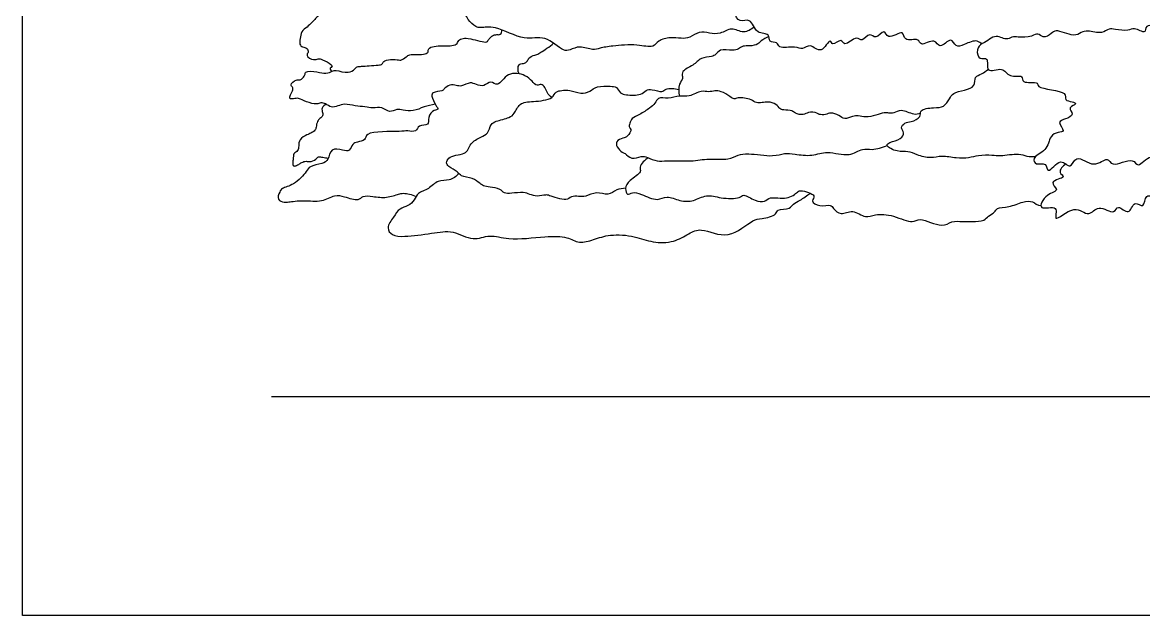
# Model space of a CAD drawing. Header units: millimetres. Extents: x 34 to 295, y 0 to 64.
# Drawn here: x 88.2 to 98.56, y 19.25 to 24.73 of the extents above; entities that cross this region are included whole.
import ezdxf

# ---------------------------------------------------------------- set-up
doc = ezdxf.new("R2010")
doc.units = ezdxf.units.MM
for name, color, linetype, true_color in [('AG-DIAGRAM', 7, 'Continuous', 0xfecc66), ('AG-PLANTS', 7, 'Continuous', 0x66ccff), ('X-VPRT', 6, 'Continuous', 0xff00ff)]:
    doc.layers.add(name, color=color, linetype=linetype, true_color=true_color)

msp = doc.modelspace()

# ---------------------------------------------------------------- linework, layer by layer
at = {"layer": 'AG-DIAGRAM'}
msp.add_line((90.499, 21.275), (107.513, 21.275), dxfattribs=at)
at = {"layer": 'AG-PLANTS'}
for points, knots in [([(98.791, 24.885), (98.801, 24.862), (98.831, 24.786), (98.663, 24.804), (98.756, 24.683), (98.563, 24.723), (98.589, 24.615), (98.468, 24.692), (98.417, 24.647), (98.299, 24.666), (98.238, 24.678), (98.173, 24.619), (98.045, 24.662), (97.981, 24.639), (97.912, 24.592), (97.747, 24.675), (97.711, 24.625), (97.629, 24.581), (97.583, 24.64), (97.523, 24.594), (97.401, 24.594), (97.343, 24.601), (97.287, 24.561), (97.18, 24.637), (97.066, 24.507), (97.025, 24.58), (96.903, 24.528), (96.82, 24.495), (96.785, 24.609), (96.672, 24.472), (96.634, 24.596), (96.491, 24.5), (96.489, 24.596), (96.338, 24.544), (96.351, 24.678), (96.19, 24.558), (96.168, 24.682), (96.083, 24.563), (96.028, 24.65), (95.957, 24.54), (95.908, 24.618), (95.793, 24.497), (95.768, 24.596), (95.682, 24.502), (95.663, 24.599), (95.583, 24.423), (95.479, 24.545), (95.406, 24.471), (95.34, 24.519), (95.185, 24.482), (95.18, 24.556), (95.089, 24.538), (95.11, 24.64), (94.973, 24.613), (94.933, 24.785), (94.826, 24.718), (94.76, 24.834), (94.905, 24.848), (94.826, 24.982), (94.993, 24.922), (95.03, 25.044), (95.174, 24.948), (95.24, 25.101), (95.363, 25.012), (95.409, 25.076), (95.502, 25.043), (95.524, 25.102), (95.604, 25.086), (95.628, 25.143), (95.719, 25.128), (95.758, 25.167), (95.858, 25.113), (95.9, 25.21), (96.068, 25.15), (96.069, 25.227), (96.213, 25.214), (96.229, 25.254), (96.247, 25.343), (96.374, 25.305), (96.347, 25.398), (96.466, 25.374), (96.461, 25.465), (96.56, 25.423), (96.578, 25.501), (96.648, 25.477), (96.701, 25.57), (96.818, 25.513), (96.861, 25.597), (96.989, 25.59), (97.045, 25.517), (97.091, 25.582), (97.139, 25.514), (97.208, 25.603), (97.233, 25.536), (97.32, 25.605), (97.341, 25.529), (97.417, 25.532), (97.449, 25.543)], [0, 0, 0, 0, 0.495886, 1.064877, 1.522992, 2.159551, 2.568743, 3.13293, 3.594237, 4.201392, 4.644413, 5.141527, 5.784155, 6.24689, 6.747036, 7.475595, 7.894706, 8.406457, 8.828597, 9.281948, 9.914127, 10.350178, 10.77962, 11.376175, 12.033924, 12.436379, 13.072318, 13.573323, 14.047348, 14.647233, 15.133637, 15.75852, 16.158112, 16.766806, 17.225375, 17.875147, 18.320211, 18.860622, 19.301067, 19.833405, 20.251411, 20.873806, 21.276107, 21.786803, 22.135192, 22.749321, 23.341717, 23.837911, 24.330764, 24.999856, 25.39008, 25.839757, 26.286617, 26.853917, 27.508123, 28.039156, 28.5387, 29.089045, 29.596752, 30.19344, 30.730275, 31.354882, 31.968402, 32.566213, 33.013627, 33.524938, 33.918034, 34.382349, 34.78649, 35.295362, 35.70048, 36.234948, 36.741566, 37.418917, 37.803626, 38.4351, 38.785983, 39.271753, 39.815664, 40.216014, 40.738652, 41.16133, 41.64861, 42.072142, 42.495462, 43.024687, 43.596013, 44.091474, 44.703359, 45.192462, 45.590332, 46.006599, 46.505059, 46.855473, 47.357423, 47.767322, 48.3383, 48.3383, 48.3383, 48.3383]), ([(94.96, 24.69), (94.933, 24.666), (94.863, 24.62), (94.751, 24.695), (94.649, 24.618), (94.547, 24.631), (94.451, 24.653), (94.367, 24.587), (94.284, 24.581), (94.187, 24.598), (94.073, 24.569), (94.028, 24.491), (93.871, 24.534), (93.66, 24.515), (93.537, 24.497), (93.468, 24.469), (93.35, 24.522), (93.26, 24.475), (93.19, 24.462), (93.025, 24.624), (92.833, 24.551), (92.581, 24.704), (92.437, 24.68), (92.388, 24.688), (92.31, 24.754), (92.301, 24.817), (92.121, 24.812), (92.072, 24.874), (92.025, 24.953), (91.952, 24.991), (91.848, 25.008), (91.708, 25.099), (91.649, 25.155), (91.569, 25.178), (91.514, 25.25), (91.369, 25.364), (91.355, 25.484), (91.519, 25.425), (91.627, 25.519), (91.831, 25.378), (92.018, 25.388), (92.093, 25.368), (92.101, 25.366)], [0, 0, 0, 0, 0.592165, 1.203703, 1.80904, 2.380903, 2.936695, 3.503951, 4.018031, 4.59036, 5.190918, 5.680115, 6.371019, 7.225035, 7.855785, 8.332587, 8.957338, 9.51465, 9.968038, 10.776609, 11.567804, 12.530389, 13.192579, 13.584881, 14.142003, 14.557972, 15.276217, 15.780241, 16.317255, 16.820497, 17.412328, 18.145879, 18.667649, 19.160109, 19.709572, 20.497053, 20.977672, 21.631097, 22.268051, 23.117999, 24.014801, 24.128196, 24.128196, 24.128196, 24.128196]), ([(91.682, 25.125), (91.638, 25.113), (91.555, 25.056), (91.564, 25.016), (91.383, 24.976), (91.35, 25.037), (91.258, 24.971), (91.205, 25.015), (91.137, 24.984), (91.075, 24.954), (91.034, 24.918), (91.049, 24.859), (90.984, 24.823), (90.921, 24.786), (90.894, 24.752), (90.869, 24.725), (90.829, 24.687), (90.771, 24.649), (90.766, 24.583), (90.755, 24.529), (90.786, 24.501), (90.831, 24.499), (90.845, 24.453), (90.811, 24.423), (90.89, 24.376), (90.931, 24.401), (90.972, 24.388), (91.05, 24.35), (91.065, 24.321), (91.033, 24.311), (91.048, 24.286), (91.056, 24.278)], [0, 0, 0, 0, 0.669403, 0.988824, 1.712078, 2.128091, 2.667339, 3.101909, 3.574295, 4.059928, 4.455269, 4.855827, 5.32714, 5.825397, 6.19207, 6.534299, 6.961228, 7.426969, 7.883216, 8.297655, 8.633371, 9.004535, 9.35403, 9.674597, 10.15557, 10.533875, 10.905772, 11.443435, 11.711906, 11.974713, 12.302059, 12.302059, 12.302059, 12.302059]), ([(92.013, 23.976), (91.978, 23.969), (91.908, 23.955), (91.814, 23.907), (91.717, 23.918), (91.659, 23.936), (91.589, 23.891), (91.521, 23.956), (91.437, 23.935), (91.363, 23.953), (91.274, 23.959), (91.177, 23.983), (91.113, 23.96), (91.05, 23.94), (91.002, 23.982), (90.955, 23.993), (90.914, 23.97), (90.821, 23.995), (90.753, 24.035), (90.708, 24.027), (90.651, 24.019), (90.697, 24.1), (90.7, 24.133), (90.665, 24.153), (90.727, 24.211), (90.764, 24.193), (90.79, 24.22), (90.811, 24.246), (90.809, 24.285), (90.926, 24.277), (90.999, 24.251), (91.063, 24.282), (91.097, 24.294), (91.212, 24.253), (91.267, 24.299), (91.29, 24.324), (91.335, 24.326), (91.402, 24.331), (91.484, 24.335), (91.525, 24.343), (91.533, 24.376), (91.6, 24.393), (91.674, 24.386), (91.696, 24.377), (91.746, 24.414), (91.776, 24.438), (91.846, 24.435), (91.92, 24.435), (91.952, 24.458), (91.945, 24.493), (92.008, 24.515), (92.078, 24.514), (92.216, 24.513), (92.224, 24.569), (92.274, 24.588), (92.335, 24.585), (92.493, 24.537), (92.498, 24.564), (92.519, 24.586), (92.539, 24.611), (92.582, 24.622), (92.619, 24.612), (92.63, 24.647), (92.629, 24.661)], [0, 0, 0, 0, 0.592737, 1.178515, 1.732377, 2.169331, 2.646285, 3.156981, 3.672127, 4.167472, 4.712034, 5.279179, 5.748323, 6.193915, 6.635196, 7.015053, 7.38695, 7.941805, 8.450157, 8.841797, 9.175002, 9.66088, 9.99157, 10.279049, 10.741879, 11.087245, 11.413233, 11.740986, 12.035469, 12.612298, 13.137638, 13.589449, 13.937038, 14.546539, 15.008309, 15.328259, 15.696409, 16.174847, 16.702844, 17.04836, 17.340646, 17.80789, 18.30162, 18.565619, 18.998494, 19.35471, 19.82765, 20.326722, 20.65271, 20.947193, 21.366109, 21.884332, 22.520937, 22.893932, 23.273859, 23.757447, 24.461499, 24.691249, 25.000095, 25.330101, 25.702262, 26.025911, 26.3986, 26.3986, 26.3986, 26.3986]), ([(95.096, 24.601), (95.071, 24.591), (95.021, 24.564), (94.999, 24.527), (94.919, 24.51), (94.857, 24.518), (94.814, 24.485), (94.761, 24.466), (94.644, 24.491), (94.608, 24.433), (94.567, 24.413), (94.462, 24.408), (94.403, 24.33), (94.289, 24.29), (94.296, 24.232), (94.303, 24.212), (94.259, 24.159), (94.261, 24.085), (94.27, 24.05)], [0, 0, 0, 0, 0.517721, 0.887361, 1.390013, 1.843316, 2.241185, 2.673991, 3.272296, 3.706443, 4.085784, 4.648956, 5.221146, 5.818619, 6.20031, 6.446208, 6.891025, 7.492701, 7.492701, 7.492701, 7.492701]), ([(92.787, 24.257), (92.776, 24.282), (92.773, 24.354), (92.83, 24.347), (92.87, 24.374), (92.878, 24.416), (92.956, 24.434), (92.989, 24.455), (93.071, 24.507), (93.106, 24.538)], [0, 0, 0, 0, 0.5213, 0.897505, 1.279908, 1.632229, 2.112949, 2.49417, 3.177725, 3.177725, 3.177725, 3.177725]), ([(97.066, 24.537), (97.047, 24.522), (97.011, 24.486), (97.034, 24.375), (97.135, 24.424), (97.09, 24.245), (97.264, 24.333), (97.31, 24.214), (97.452, 24.254), (97.428, 24.16), (97.597, 24.189), (97.562, 24.114), (97.867, 24.106), (97.822, 24.008), (97.897, 24.001), (97.954, 23.977), (97.852, 23.948), (97.924, 23.876), (97.84, 23.837), (97.752, 23.817), (97.842, 23.72), (97.764, 23.716), (97.688, 23.684), (97.672, 23.54), (97.523, 23.491), (97.563, 23.404), (97.663, 23.45), (97.668, 23.311), (97.792, 23.5), (97.886, 23.356), (97.934, 23.532), (98.099, 23.37), (98.229, 23.503), (98.266, 23.381), (98.464, 23.497), (98.505, 23.372), (98.627, 23.542), (98.756, 23.406), (98.85, 23.531), (98.966, 23.426), (98.945, 23.574), (99.12, 23.544), (99.068, 23.707), (99.187, 23.627), (99.231, 23.703), (99.306, 23.618), (99.459, 23.756), (99.483, 23.644), (99.551, 23.801), (99.629, 23.728), (99.713, 23.832), (99.828, 23.743), (99.877, 23.844), (99.987, 23.797), (99.98, 23.901), (100.154, 23.839), (100.111, 23.972), (100.222, 23.927), (100.245, 24), (100.209, 24.064), (100.384, 24.073), (100.258, 24.145), (100.349, 24.205), (100.299, 24.248), (100.28, 24.26)], [0, 0, 0, 0, 0.489934, 1.00599, 1.450348, 2.023147, 2.649543, 3.222326, 3.807707, 4.2066, 4.842686, 5.176969, 6.072829, 6.496973, 6.956135, 7.296025, 7.743027, 8.186294, 8.679973, 9.142789, 9.65694, 10.051941, 10.556335, 11.21179, 11.861623, 12.280606, 12.788672, 13.242627, 13.910082, 14.464607, 15.019406, 15.753609, 16.402206, 16.879765, 17.644318, 18.11446, 18.786047, 19.445229, 20.054432, 20.597357, 21.103477, 21.724781, 22.261066, 22.784667, 23.222743, 23.727042, 24.442804, 24.821109, 25.414316, 25.888475, 26.465785, 27.057924, 27.569464, 28.092234, 28.52024, 29.14719, 29.620537, 30.114267, 30.54873, 30.955737, 31.530305, 32.008461, 32.482156, 32.954863, 32.954863, 32.954863, 32.954863]), ([(93.089, 24.038), (93.074, 24.05), (93.044, 24.078), (93.033, 24.129), (92.992, 24.167), (92.953, 24.14), (92.903, 24.191), (92.849, 24.249), (92.677, 24.284), (92.597, 24.126), (92.524, 24.201), (92.465, 24.135), (92.392, 24.155), (92.336, 24.185), (92.257, 24.136), (92.207, 24.15), (92.148, 24.161), (92.093, 24.119), (92.08, 24.092), (91.987, 24.092), (91.976, 24.047), (92.013, 23.971), (92.05, 23.922), (91.995, 23.925), (91.939, 23.859), (91.963, 23.773), (91.854, 23.788), (91.841, 23.714), (91.75, 23.734), (91.69, 23.719), (91.364, 23.731), (91.372, 23.638), (91.292, 23.628), (91.246, 23.612), (91.225, 23.536), (91.156, 23.551), (91.044, 23.577), (91.028, 23.46), (90.97, 23.422), (90.849, 23.408), (90.824, 23.35), (90.713, 23.227), (90.597, 23.204), (90.575, 23.167), (90.544, 23.089), (90.621, 23.066), (90.659, 23.073), (90.801, 23.092), (90.962, 23.067), (91.082, 23.143), (91.171, 23.124), (91.304, 23.078), (91.343, 23.135), (91.443, 23.122), (91.56, 23.106), (91.674, 23.146), (91.718, 23.157), (91.801, 23.143), (91.836, 23.123)], [0, 0, 0, 0, 0.43564, 0.854623, 1.239851, 1.583245, 2.027557, 2.551746, 3.256844, 3.919831, 4.379599, 4.859555, 5.3372, 5.780221, 6.301184, 6.708582, 7.144633, 7.596361, 7.905811, 8.418959, 8.754675, 9.296717, 9.674326, 10.015376, 10.531283, 10.99134, 11.494094, 11.916234, 12.398971, 12.912673, 13.889732, 14.326122, 14.796264, 15.195056, 15.646785, 16.096565, 16.655715, 17.204872, 17.677258, 18.2797, 18.721853, 19.453, 20.055269, 20.422353, 20.894286, 21.337388, 21.706766, 22.376194, 23.119525, 23.766828, 24.318411, 24.96381, 25.38292, 25.92921, 26.571938, 27.182836, 27.576801, 28.20149, 28.20149, 28.20149, 28.20149]), ([(97.559, 23.49), (97.533, 23.489), (97.478, 23.488), (97.406, 23.525), (97.236, 23.49), (97.161, 23.505), (97.031, 23.505), (96.943, 23.477), (96.826, 23.474), (96.695, 23.504), (96.591, 23.471), (96.466, 23.503), (96.382, 23.547), (96.289, 23.529), (96.167, 23.59), (96.218, 23.63), (96.315, 23.646), (96.355, 23.713), (96.306, 23.758), (96.355, 23.809), (96.41, 23.81), (96.507, 23.853), (96.484, 23.929), (96.622, 23.946), (96.714, 23.943), (96.766, 24.027), (96.798, 24.084), (96.902, 24.105), (97.009, 24.135), (96.991, 24.233), (97.067, 24.253), (97.103, 24.284), (97.124, 24.297)], [0, 0, 0, 0, 0.50243, 1.016581, 1.750929, 2.273309, 2.906707, 3.462341, 4.077559, 4.736178, 5.32795, 5.968006, 6.512809, 7.083974, 7.671768, 8.022772, 8.599914, 9.047075, 9.450841, 9.866275, 10.309542, 10.855932, 11.271365, 11.890783, 12.44516, 12.978917, 13.431117, 14.016141, 14.583189, 15.073623, 15.53644, 16.028159, 16.028159, 16.028159, 16.028159]), ([(93.772, 23.2), (93.745, 23.198), (93.687, 23.192), (93.611, 23.126), (93.503, 23.174), (93.406, 23.119), (93.34, 23.124), (93.267, 23.128), (93.226, 23.074), (93.067, 23.133), (93.035, 23.14), (92.954, 23.12), (92.887, 23.142), (92.826, 23.166), (92.722, 23.152), (92.648, 23.149), (92.613, 23.197), (92.52, 23.209), (92.457, 23.219), (92.424, 23.246), (92.359, 23.299), (92.25, 23.305), (92.222, 23.354), (92.136, 23.396), (92.11, 23.433), (92.134, 23.484), (92.203, 23.508), (92.284, 23.514), (92.321, 23.56), (92.336, 23.617), (92.436, 23.675), (92.502, 23.701), (92.525, 23.793), (92.575, 23.821), (92.699, 23.849), (92.747, 23.886), (92.79, 23.995), (92.918, 23.998), (93.099, 24.018), (93.124, 24.095), (93.184, 24.103), (93.259, 24.11), (93.356, 24.067), (93.444, 24.09), (93.506, 24.148), (93.628, 24.14), (93.691, 24.141), (93.723, 24.072), (93.778, 24.06), (93.915, 24.054), (93.957, 24.108), (94.018, 24.116), (94.111, 24.081), (94.141, 24.125), (94.226, 24.124), (94.263, 24.111)], [0, 0, 0, 0, 0.525498, 1.069083, 1.655925, 2.239911, 2.707577, 3.170221, 3.607365, 4.317777, 4.672345, 5.172406, 5.650844, 6.109961, 6.700011, 7.173242, 7.586597, 8.135327, 8.591876, 8.955495, 9.47513, 10.052728, 10.472396, 11.024087, 11.38393, 11.769678, 12.257516, 12.767576, 13.182407, 13.614444, 14.215154, 14.697593, 15.218105, 15.649299, 16.282143, 16.731189, 17.301318, 17.939424, 18.694296, 19.153796, 19.567587, 20.065863, 20.646571, 21.175279, 21.691722, 22.314478, 22.7536, 23.206079, 23.634712, 24.288549, 24.736981, 25.173236, 25.713841, 26.093768, 26.714292, 26.714292, 26.714292, 26.714292]), ([(96.496, 23.89), (96.477, 23.885), (96.435, 23.871), (96.32, 23.937), (96.253, 23.891), (96.205, 23.891), (96.159, 23.903), (96.084, 23.87), (95.993, 23.854), (95.923, 23.869), (95.871, 23.869), (95.793, 23.827), (95.748, 23.875), (95.666, 23.903), (95.623, 23.877), (95.559, 23.877), (95.544, 23.899), (95.456, 23.907), (95.42, 23.87), (95.336, 23.889), (95.314, 23.92), (95.232, 23.921), (95.196, 23.931), (95.166, 23.98), (95.09, 24.001), (95.036, 23.99), (94.976, 23.984), (94.937, 24.024), (94.811, 24.043), (94.776, 24.017), (94.735, 24.05), (94.658, 24.096), (94.598, 24.104), (94.539, 24.084), (94.469, 24.107), (94.361, 24.039), (94.269, 24.059), (94.171, 24.022), (94.069, 24.046), (94.047, 23.978), (93.992, 23.939), (93.905, 23.878), (93.828, 23.852), (93.811, 23.801), (93.801, 23.76), (93.833, 23.744), (93.792, 23.674), (93.748, 23.663), (93.68, 23.636), (93.689, 23.577), (93.74, 23.53), (93.768, 23.523), (93.828, 23.458), (93.917, 23.499), (93.976, 23.487), (94.067, 23.44), (94.159, 23.46), (94.37, 23.446), (94.459, 23.461), (94.548, 23.473), (94.72, 23.459), (94.813, 23.509), (94.91, 23.526), (95.132, 23.485), (95.238, 23.527), (95.339, 23.513), (95.5, 23.492), (95.637, 23.552), (95.838, 23.481), (95.959, 23.575), (96.052, 23.547), (96.146, 23.576), (96.19, 23.595)], [0, 0, 0, 0, 0.447985, 1.075175, 1.564297, 1.9507, 2.331881, 2.841458, 3.397757, 3.873707, 4.290086, 4.790913, 5.233788, 5.744492, 6.151723, 6.58186, 6.869645, 7.377502, 7.78746, 8.282788, 8.633202, 9.13464, 9.480452, 9.893544, 10.389005, 10.819953, 11.240635, 11.666909, 12.297916, 12.644315, 13.028597, 13.575276, 14.016982, 14.454161, 14.928906, 15.550943, 16.09696, 16.683604, 17.226295, 17.655143, 18.125736, 18.721936, 19.224394, 19.629974, 19.980999, 20.263718, 20.726169, 21.131748, 21.585703, 21.985528, 22.446452, 22.760854, 23.259112, 23.793193, 24.237826, 24.791356, 25.356013, 26.184643, 26.728563, 27.266307, 28.013299, 28.587373, 29.154518, 30.006271, 30.611952, 31.177027, 31.895033, 32.591283, 33.395398, 34.057512, 34.599967, 35.285435, 35.285435, 35.285435, 35.285435]), ([(91.006, 23.975), (90.99, 23.968), (90.959, 23.943), (90.971, 23.898), (90.978, 23.868), (90.946, 23.842), (90.921, 23.82), (90.912, 23.763), (90.906, 23.733), (90.861, 23.705), (90.828, 23.694), (90.754, 23.652), (90.751, 23.593), (90.75, 23.542), (90.697, 23.524), (90.704, 23.468), (90.693, 23.44), (90.699, 23.397), (90.732, 23.41), (90.752, 23.419), (90.778, 23.439), (90.82, 23.453), (90.865, 23.437), (90.921, 23.475), (90.932, 23.495), (90.977, 23.483), (91.007, 23.48), (91.024, 23.478)], [0, 0, 0, 0, 0.41064, 0.78076, 1.085057, 1.43087, 1.764406, 2.186924, 2.508008, 2.899024, 3.256551, 3.759965, 4.191619, 4.576754, 4.961888, 5.359565, 5.6909, 6.014042, 6.306141, 6.581039, 6.904898, 7.275813, 7.666829, 8.117989, 8.368644, 8.734296, 9.138828, 9.138828, 9.138828, 9.138828]), ([(93.984, 23.48), (93.949, 23.464), (93.889, 23.398), (93.927, 23.346), (93.805, 23.274), (93.762, 23.205), (93.785, 23.124), (93.839, 23.172), (93.922, 23.143), (94.065, 23.074), (94.154, 23.137), (94.275, 23.077), (94.4, 23.075), (94.521, 23.148), (94.649, 23.104), (94.823, 23.101), (94.861, 23.152), (94.968, 23.08), (95.059, 23.067), (95.108, 23.13), (95.262, 23.084), (95.362, 23.164), (95.387, 23.187), (95.548, 23.139), (95.475, 23.078), (95.57, 23.023), (95.668, 23.055), (95.692, 23.008), (95.764, 22.944), (95.873, 23.012), (95.988, 22.915), (96.083, 22.966), (96.248, 22.953), (96.424, 22.867), (96.491, 22.938), (96.698, 22.825), (96.782, 22.9), (96.889, 22.891), (96.975, 22.89), (97.087, 22.894), (97.122, 22.944), (97.185, 22.972), (97.201, 23.024), (97.314, 23.02), (97.445, 23.078), (97.541, 23.085), (97.576, 23.039), (97.611, 23.039)], [0, 0, 0, 0, 0.613235, 0.988732, 1.624122, 2.155969, 2.582899, 2.97671, 3.507115, 4.210276, 4.76513, 5.401069, 6.037154, 6.685751, 7.357245, 8.091827, 8.483935, 9.09968, 9.632275, 10.088819, 10.784734, 11.397724, 11.741813, 12.388195, 12.779495, 13.295085, 13.854434, 14.233911, 14.749501, 15.346797, 15.990983, 16.545009, 17.288641, 18.055424, 18.555928, 19.372776, 19.945678, 20.514103, 21.064505, 21.648118, 22.084893, 22.54106, 22.920986, 23.499828, 24.102603, 24.635271, 25.222282, 25.222282, 25.222282, 25.222282]), ([(97.841, 23.423), (97.814, 23.406), (97.756, 23.343), (97.86, 23.298), (97.668, 23.266), (97.795, 23.174), (97.657, 23.155), (97.563, 22.977), (97.788, 23.06), (97.707, 22.851), (97.922, 23.066), (98.054, 22.918), (98.139, 23.061), (98.291, 22.943), (98.32, 23.061), (98.43, 22.93), (98.466, 23.101), (98.573, 22.998), (98.564, 23.168), (98.707, 23.091), (98.723, 23.224), (98.847, 23.083), (98.93, 23.235), (99.094, 23.158), (99.12, 23.327), (99.288, 23.262), (99.29, 23.445), (99.512, 23.379), (99.563, 23.518), (99.658, 23.369), (99.779, 23.455), (99.787, 23.353), (99.908, 23.434), (99.919, 23.319), (100.071, 23.374), (100.09, 23.249), (100.199, 23.37), (100.29, 23.252), (100.345, 23.364), (100.476, 23.225), (100.536, 23.261), (100.665, 23.269)], [0, 0, 0, 0, 0.557417, 0.953682, 1.54827, 2.031148, 2.604869, 3.235908, 3.876563, 4.413677, 5.18555, 5.871093, 6.470124, 7.142114, 7.587827, 8.149134, 8.716417, 9.206852, 9.75289, 10.330032, 10.805201, 11.410011, 12.045372, 12.702382, 13.307708, 13.931124, 14.537289, 15.303876, 15.838759, 16.458658, 17.036875, 17.444254, 17.999039, 18.466101, 19.093651, 19.568157, 20.149901, 20.722048, 21.200204, 21.712433, 22.233642, 22.233642, 22.233642, 22.233642]), ([(92.233, 23.334), (92.207, 23.309), (92.147, 23.262), (92.034, 23.281), (91.957, 23.188), (91.848, 23.161), (91.823, 23.089), (91.763, 23.032), (91.68, 23.015), (91.628, 22.934), (91.557, 22.836), (91.615, 22.756), (91.739, 22.751), (91.982, 22.781), (92.176, 22.818), (92.359, 22.704), (92.521, 22.78), (92.695, 22.713), (93.023, 22.756), (93.227, 22.758), (93.342, 22.684), (93.482, 22.726), (93.631, 22.778), (93.857, 22.761), (94.021, 22.693), (94.218, 22.696), (94.354, 22.78), (94.477, 22.842), (94.726, 22.706), (94.943, 22.916), (95.025, 22.913), (95.171, 22.948), (95.169, 23.013), (95.293, 23.002), (95.32, 23.058), (95.389, 23.088), (95.448, 23.132), (95.479, 23.154)], [0, 0, 0, 0, 0.590602, 1.170334, 1.778226, 2.362964, 2.841305, 3.348356, 3.855736, 4.418655, 5.020465, 5.511868, 6.130016, 7.032729, 7.839935, 8.636391, 9.352419, 10.119007, 11.163578, 11.980096, 12.612308, 13.274111, 14.002456, 14.851235, 15.622453, 16.405688, 17.12066, 17.760661, 18.66273, 19.5867, 20.126562, 20.782506, 21.164661, 21.741811, 22.165345, 22.649314, 23.260149, 23.260149, 23.260149, 23.260149])]:
    msp.add_open_spline(points, degree=3, knots=knots, dxfattribs=at)
at = {"layer": 'X-VPRT'}
msp.add_lwpolyline([(88.198, 19.251), (88.198, 33.473), (128.026, 33.473), (128.026, 19.251)], close=True, dxfattribs=at)

doc.saveas('drawing.dxf')
